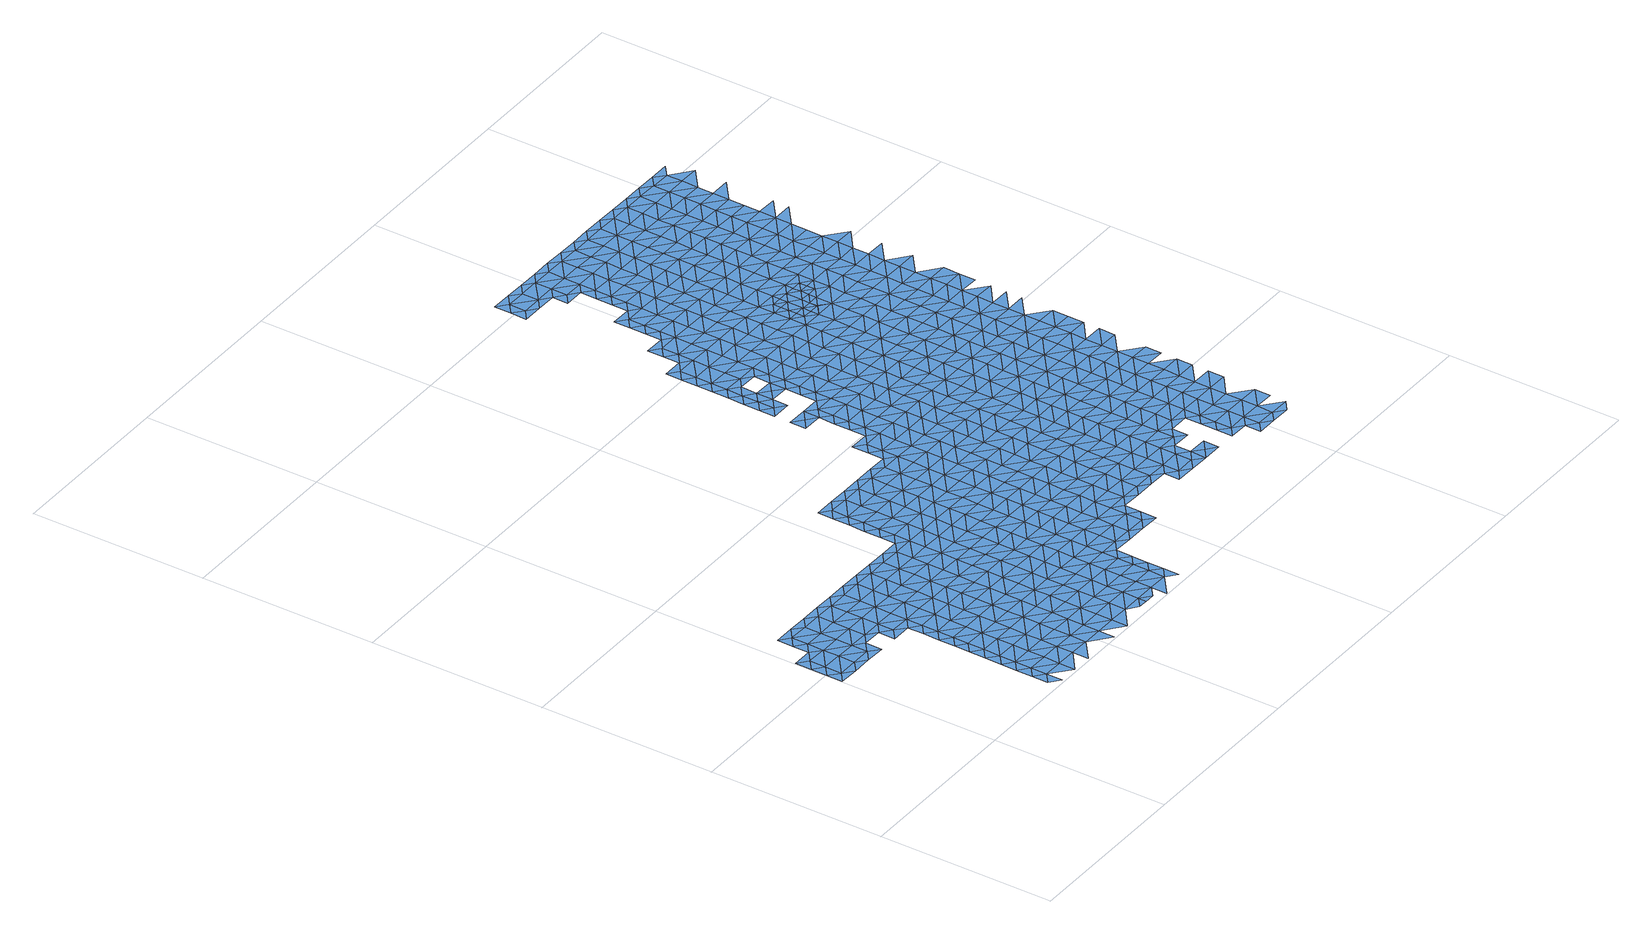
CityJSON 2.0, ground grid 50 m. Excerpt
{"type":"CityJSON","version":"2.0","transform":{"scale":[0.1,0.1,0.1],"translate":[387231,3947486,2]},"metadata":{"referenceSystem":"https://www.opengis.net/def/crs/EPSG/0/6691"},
"CityObjects":{
"waterbody1":{"type":"WaterBody","attributes":{"name":"11","class":"1140","function":"1","WaterBodyRiverFloodingRiskAttribute.description":"6","WaterBodyRiverFloodingRiskAttribute.rank":"1","WaterBodyRiverFloodingRiskAttribute.adminType":"1","WaterBodyRiverFloodingRiskAttribute.scale":"L2"},"geometry":[{"type":"MultiSurface","lod":"1","boundaries":[[[0,1,2]],[[3,1,0]],[[2,4,5]],[[2,1,4]],[[5,6,7]],[[6,5,4]],[[3,8,1]],[[4,1,9]],[[4,10,6]],[[7,6,11]],[[9,1,8]],[[3,12,8]],[[4,9,10]],[[11,6,10]],[[12,13,8]],[[14,11,10]],[[15,11,14]],[[9,8,13]],[[9,16,10]],[[17,15,18]],[[15,14,18]],[[9,13,16]],[[18,19,17]],[[13,12,20]],[[14,10,21]],[[21,10,16]],[[14,22,18]],[[21,22,14]],[[23,13,20]],[[16,13,23]],[[24,25,26]],[[22,27,18]],[[25,28,26]],[[24,29,30]],[[19,18,27]],[[31,16,23]],[[16,32,21]],[[24,26,29]],[[32,22,21]],[[33,30,34]],[[30,29,34]],[[26,35,29]],[[32,16,31]],[[36,19,27]],[[33,37,38]],[[32,39,22]],[[22,40,27]],[[33,34,37]],[[31,23,41]],[[29,42,34]],[[37,43,38]],[[26,44,35]],[[45,38,43]],[[40,22,39]],[[43,46,45]],[[45,46,47]],[[29,35,42]],[[48,32,31]],[[42,49,34]],[[34,50,37]],[[36,27,40]],[[41,51,52]],[[53,48,31]],[[54,55,47]],[[31,41,53]],[[44,56,35]],[[37,57,43]],[[53,41,52]],[[47,46,54]],[[50,34,49]],[[52,51,58]],[[39,32,48]],[[35,59,42]],[[60,40,39]],[[55,61,62]],[[43,63,46]],[[36,40,64]],[[55,54,61]],[[57,63,43]],[[65,60,39]],[[37,50,57]],[[65,39,48]],[[62,66,58]],[[67,52,58]],[[66,62,61]],[[49,42,59]],[[54,46,63]],[[53,52,67]],[[35,56,59]],[[68,50,49]],[[66,67,58]],[[59,69,49]],[[63,70,54]],[[64,40,60]],[[67,71,53]],[[53,72,48]],[[61,54,70]],[[72,65,48]],[[50,68,57]],[[73,74,56]],[[61,75,66]],[[68,49,69]],[[75,67,66]],[[56,74,59]],[[72,53,71]],[[76,64,60]],[[77,61,70]],[[65,78,60]],[[68,79,57]],[[63,57,79]],[[75,61,77]],[[80,71,67]],[[78,65,72]],[[63,81,70]],[[82,76,60]],[[75,83,67]],[[78,82,60]],[[69,59,84]],[[85,81,63]],[[80,72,71]],[[85,63,79]],[[59,74,84]],[[84,86,69]],[[77,70,81]],[[80,67,83]],[[68,69,87]],[[68,88,79]],[[77,89,75]],[[72,90,78]],[[87,69,86]],[[87,88,68]],[[88,85,79]],[[91,89,77]],[[74,92,84]],[[93,90,72]],[[94,76,82]],[[91,77,81]],[[95,82,78]],[[72,80,93]],[[89,96,75]],[[90,95,78]],[[74,97,92]],[[85,98,81]],[[83,75,96]],[[99,100,84]],[[100,87,86]],[[80,83,96]],[[99,84,92]],[[80,101,93]],[[86,84,100]],[[85,88,102]],[[94,82,95]],[[91,81,98]],[[85,102,98]],[[101,80,96]],[[91,103,89]],[[101,104,93]],[[88,87,105]],[[92,106,99]],[[104,107,93]],[[105,87,100]],[[108,95,90]],[[105,109,88]],[[88,110,102]],[[91,98,111]],[[89,112,96]],[[90,93,107]],[[94,95,113]],[[109,110,88]],[[103,112,89]],[[91,111,103]],[[92,114,106]],[[115,116,99]],[[98,102,110]],[[108,90,107]],[[117,111,98]],[[99,106,115]],[[101,118,104]],[[100,99,116]],[[113,95,108]],[[101,96,118]],[[105,100,116]],[[118,96,112]],[[119,98,110]],[[111,117,103]],[[114,120,106]],[[116,121,105]],[[105,122,109]],[[118,123,104]],[[121,122,105]],[[117,98,119]],[[123,124,104]],[[103,125,112]],[[106,126,115]],[[107,124,108]],[[117,125,103]],[[107,104,124]],[[113,108,127]],[[120,126,106]],[[128,118,112]],[[115,126,116]],[[110,129,119]],[[110,109,129]],[[130,127,108]],[[125,128,112]],[[124,130,108]],[[129,109,122]],[[131,117,119]],[[118,132,123]],[[132,124,123]],[[121,133,122]],[[134,118,128]],[[116,126,135]],[[121,116,133]],[[119,129,136]],[[117,137,125]],[[130,138,127]],[[133,116,135]],[[139,140,120]],[[131,119,136]],[[132,118,134]],[[122,141,129]],[[125,137,128]],[[120,142,126]],[[133,141,122]],[[132,143,124]],[[142,135,126]],[[144,140,139]],[[117,131,137]],[[145,134,128]],[[141,146,129]],[[129,147,136]],[[148,138,130]],[[137,149,128]],[[130,124,148]],[[146,147,129]],[[120,140,142]],[[148,124,143]],[[135,150,133]],[[134,151,132]],[[144,152,140]],[[131,136,147]],[[145,128,149]],[[145,151,134]],[[135,142,153]],[[147,154,131]],[[131,155,137]],[[150,135,153]],[[141,133,150]],[[152,156,140]],[[157,146,141]],[[143,132,151]],[[140,156,142]],[[143,158,148]],[[138,148,159]],[[160,153,142]],[[149,137,155]],[[157,141,150]],[[131,154,155]],[[161,143,151]],[[157,162,146]],[[146,163,147]],[[145,149,164]],[[165,150,153]],[[145,166,151]],[[142,156,160]],[[143,161,158]],[[159,148,158]],[[149,155,164]],[[164,166,145]],[[163,146,162]],[[154,167,155]],[[168,169,156]],[[153,160,170]],[[158,171,159]],[[150,172,157]],[[154,147,167]],[[159,171,173]],[[165,153,170]],[[165,172,150]],[[167,147,163]],[[174,164,155]],[[156,169,160]],[[175,151,166]],[[173,176,177]],[[161,151,178]],[[161,179,158]],[[162,157,172]],[[173,171,176]],[[180,163,162]],[[174,155,167]],[[164,181,166]],[[151,175,178]],[[158,182,171]],[[170,160,183]],[[184,177,185]],[[186,180,162]],[[177,176,185]],[[183,160,169]],[[186,162,172]],[[187,167,163]],[[161,178,179]],[[171,182,176]],[[164,174,181]],[[184,188,189]],[[188,184,185]],[[165,170,190]],[[175,166,191]],[[182,158,179]],[[165,192,172]],[[193,185,176]],[[167,187,174]],[[191,166,181]],[[170,183,190]],[[190,192,165]],[[188,194,189]],[[191,195,175]],[[189,194,196]],[[175,197,178]],[[169,198,183]],[[198,169,199]],[[200,186,172]],[[187,163,180]],[[195,197,175]],[[193,176,182]],[[201,190,183]],[[174,202,181]],[[197,203,178]],[[200,172,192]],[[183,198,201]],[[188,185,204]],[[205,191,181]],[[206,182,179]],[[204,185,193]],[[186,207,180]],[[174,187,208]],[[179,178,203]],[[204,209,188]],[[188,210,194]],[[196,194,211]],[[212,207,186]],[[213,190,201]],[[192,190,213]],[[212,186,200]],[[174,208,202]],[[191,205,195]],[[182,206,193]],[[210,211,194]],[[192,214,200]],[[187,180,207]],[[214,192,213]],[[205,181,202]],[[206,179,203]],[[210,188,209]],[[187,215,208]],[[205,216,195]],[[206,217,193]],[[193,218,204]],[[219,212,200]],[[214,219,200]],[[216,220,195]],[[221,203,197]],[[187,207,215]],[[208,222,202]],[[197,195,220]],[[218,193,217]],[[223,207,212]],[[209,204,218]],[[224,206,203]],[[219,225,212]],[[208,215,226]],[[209,227,210]],[[228,219,214]],[[211,210,229]],[[222,208,226]],[[205,202,222]],[[230,227,209]],[[205,231,216]],[[197,220,221]],[[230,209,218]],[[222,231,205]],[[206,232,217]],[[223,212,225]],[[215,207,223]],[[233,220,216]],[[224,203,221]],[[210,227,229]],[[215,234,226]],[[217,235,218]],[[233,216,231]],[[220,236,221]],[[237,219,228]],[[206,224,232]],[[215,223,238]],[[226,239,222]],[[233,236,220]],[[227,240,229]],[[241,223,225]],[[234,215,238]],[[234,239,226]],[[235,217,232]],[[230,218,235]],[[242,231,222]],[[225,219,241]],[[236,243,221]],[[230,244,227]],[[241,219,237]],[[224,221,243]],[[245,244,230]],[[231,246,233]],[[224,247,232]],[[230,235,245]],[[237,228,248]],[[238,223,249]],[[242,222,239]],[[249,223,241]],[[238,250,234]],[[233,251,236]],[[240,227,244]],[[224,243,252]],[[246,231,242]],[[246,251,233]],[[235,232,247]],[[253,238,249]],[[234,250,239]],[[224,252,247]],[[237,254,241]],[[247,255,235]],[[235,256,245]],[[244,257,240]],[[258,254,237]],[[237,248,258]],[[243,236,251]],[[241,254,249]],[[238,253,250]],[[245,256,244]],[[250,259,239]],[[242,239,259]],[[252,243,260]],[[256,235,255]],[[260,243,251]],[[248,261,258]],[[254,262,249]],[[249,263,253]],[[242,264,246]],[[252,265,247]],[[256,266,244]],[[267,264,242]],[[244,266,257]],[[267,242,259]],[[253,268,250]],[[269,254,258]],[[252,260,270]],[[261,269,258]],[[263,249,262]],[[251,246,264]],[[265,252,270]],[[265,271,247]],[[271,256,255]],[[272,260,251]],[[273,262,254]],[[255,247,271]],[[268,253,263]],[[259,250,268]],[[274,272,251]],[[254,269,273]],[[274,251,264]],[[275,270,260]],[[268,276,259]],[[257,266,277]],[[273,278,262]],[[270,275,265]],[[279,256,271]],[[267,259,280]],[[267,281,264]],[[282,277,266]],[[266,256,282]],[[263,262,278]],[[280,259,276]],[[280,281,267]],[[281,274,264]],[[275,260,272]],[[256,279,282]],[[263,283,268]],[[265,284,271]],[[285,278,273]],[[283,276,268]],[[286,284,265]],[[274,287,272]],[[288,279,271]],[[263,278,289]],[[281,287,274]],[[265,275,286]],[[283,263,289]],[[290,277,291]],[[292,280,276]],[[277,282,291]],[[279,288,282]],[[283,292,276]],[[287,293,272]],[[272,294,275]],[[295,290,296]],[[285,297,278]],[[290,291,296]],[[288,271,284]],[[298,291,282]],[[275,294,286]],[[280,299,281]],[[288,298,282]],[[299,287,281]],[[294,272,293]],[[300,280,292]],[[289,278,301]],[[289,302,283]],[[294,303,286]],[[295,296,304]],[[301,278,297]],[[299,280,300]],[[283,302,292]],[[299,305,287]],[[284,286,306]],[[291,298,307]],[[296,291,308]],[[297,285,309]],[[293,287,305]],[[306,286,303]],[[289,301,302]],[[310,300,292]],[[288,311,298]],[[302,312,292]],[[291,307,308]],[[305,313,293]],[[304,296,308]],[[288,284,311]],[[314,315,316]],[[311,284,306]],[[294,317,303]],[[300,318,299]],[[294,293,317]],[[304,319,320]],[[311,321,298]],[[298,322,307]],[[315,323,316]],[[319,304,308]],[[301,297,324]],[[310,292,312]],[[316,325,314]],[[310,318,300]],[[297,309,324]],[[317,293,313]],[[326,306,303]],[[324,327,301]],[[301,328,302]],[[319,329,320]],[[320,329,330]],[[331,332,333]],[[305,299,318]],[[323,325,316]],[[322,298,321]],[[334,332,331]],[[326,303,317]],[[306,335,311]],[[330,336,323]],[[308,307,337]],[[324,309,338]],[[333,339,340]],[[328,301,327]],[[312,302,328]],[[341,342,305]],[[330,329,336]],[[319,308,337]],[[341,305,318]],[[333,332,339]],[[311,335,321]],[[307,322,337]],[[313,305,342]],[[306,326,343]],[[323,344,325]],[[337,345,319]],[[319,346,329]],[[310,312,347]],[[335,306,343]],[[348,340,349]],[[347,312,328]],[[323,336,344]],[[332,350,339]],[[340,339,349]],[[317,351,326]],[[347,352,310]],[[310,353,318]],[[350,332,334]],[[317,313,351]],[[338,354,355]],[[321,356,322]],[[329,357,336]],[[348,358,359]],[[327,324,360]],[[324,338,360]],[[344,361,325]],[[351,313,342]],[[350,362,339]],[[363,356,321]],[[346,357,329]],[[354,364,355]],[[348,349,358]],[[327,365,328]],[[363,321,335]],[[360,338,355]],[[319,345,346]],[[326,366,343]],[[349,339,362]],[[322,367,337]],[[353,310,352]],[[341,318,353]],[[368,359,358]],[[328,365,347]],[[362,369,349]],[[356,367,322]],[[370,359,368]],[[341,371,342]],[[344,336,357]],[[349,369,358]],[[327,360,372]],[[373,335,343]],[[374,362,350]],[[326,351,375]],[[376,361,344]],[[368,377,370]],[[365,327,372]],[[370,377,378]],[[345,337,367]],[[371,341,353]],[[326,375,366]],[[335,373,363]],[[345,379,346]],[[342,380,351]],[[369,381,358]],[[358,381,368]],[[344,357,376]],[[350,382,374]],[[378,383,384]],[[355,364,385]],[[352,347,386]],[[387,372,360]],[[373,343,366]],[[386,347,365]],[[388,342,371]],[[360,355,389]],[[351,380,375]],[[378,377,383]],[[390,362,374]],[[391,356,363]],[[392,393,361]],[[379,345,367]],[[376,392,361]],[[373,394,363]],[[395,385,364]],[[379,396,346]],[[389,355,385]],[[353,352,397]],[[398,371,353]],[[368,399,377]],[[380,342,388]],[[382,390,374]],[[383,400,384]],[[394,391,363]],[[397,352,386]],[[396,401,346]],[[402,381,369]],[[372,403,365]],[[397,398,353]],[[404,399,368]],[[357,401,376]],[[392,405,393]],[[393,405,382]],[[406,383,377]],[[357,346,401]],[[387,360,389]],[[368,381,404]],[[407,388,371]],[[391,408,356]],[[365,409,386]],[[410,389,385]],[[398,407,371]],[[375,380,411]],[[376,412,392]],[[366,375,413]],[[367,356,408]],[[372,387,403]],[[390,382,414]],[[385,395,410]],[[379,367,408]],[[382,405,414]],[[375,411,413]],[[373,415,394]],[[406,377,399]],[[407,416,388]],[[417,402,390]],[[383,406,400]],[[388,418,380]],[[412,376,401]],[[402,419,381]],[[420,405,392]],[[373,366,415]],[[414,417,390]],[[381,419,404]],[[379,421,396]],[[409,365,403]],[[422,410,395]],[[423,389,410]],[[387,389,423]],[[415,366,413]],[[380,418,411]],[[424,420,392]],[[420,414,405]],[[397,386,425]],[[394,426,391]],[[397,427,398]],[[424,392,412]],[[415,426,394]],[[428,422,395]],[[417,419,402]],[[379,408,429]],[[404,430,399]],[[396,431,401]],[[425,386,409]],[[400,432,433]],[[425,427,397]],[[423,434,387]],[[418,388,416]],[[387,434,403]],[[421,431,396]],[[411,435,413]],[[400,406,432]],[[436,408,391]],[[379,429,421]],[[426,437,391]],[[438,410,422]],[[439,409,403]],[[414,440,417]],[[427,441,398]],[[404,419,430]],[[430,442,399]],[[399,443,406]],[[444,433,432]],[[412,401,431]],[[445,433,444]],[[413,446,415]],[[434,439,403]],[[407,398,441]],[[428,438,422]],[[411,418,435]],[[412,447,424]],[[406,443,432]],[[414,420,448]],[[417,449,419]],[[429,408,436]],[[415,450,426]],[[440,414,448]],[[391,437,436]],[[416,407,451]],[[429,452,421]],[[443,399,442]],[[416,453,418]],[[447,412,431]],[[413,435,446]],[[454,445,444]],[[455,420,424]],[[419,449,430]],[[434,423,456]],[[436,452,429]],[[447,457,424]],[[425,409,458]],[[451,407,441]],[[432,459,444]],[[458,409,439]],[[460,437,426]],[[425,461,427]],[[457,455,424]],[[450,415,446]],[[458,461,425]],[[418,462,435]],[[463,459,432]],[[456,464,434]],[[450,460,426]],[[417,440,449]],[[434,464,439]],[[463,432,443]],[[421,465,431]],[[453,416,451]],[[448,420,455]],[[466,436,437]],[[467,468,430]],[[435,469,446]],[[460,470,437]],[[421,452,471]],[[472,443,442]],[[448,473,440]],[[454,444,459]],[[441,427,474]],[[430,449,467]],[[442,430,468]],[[464,475,439]],[[470,466,437]],[[474,427,461]],[[441,476,451]],[[418,453,462]],[[447,431,465]],[[477,478,479]],[[472,463,443]],[[421,471,465]],[[480,448,455]],[[481,482,454]],[[447,483,457]],[[440,484,449]],[[450,446,469]],[[477,485,486]],[[452,436,466]],[[481,454,459]],[[487,453,451]],[[435,462,469]],[[458,439,488]],[[473,448,480]],[[485,477,479]],[[441,474,476]],[[452,489,471]],[[472,442,468]],[[490,459,463]],[[450,491,460]],[[479,478,492]],[[449,484,467]],[[466,489,452]],[[493,494,482]],[[495,475,464]],[[447,465,496]],[[457,497,455]],[[488,439,475]],[[498,491,450]],[[453,487,462]],[[483,447,496]],[[483,497,457]],[[497,480,455]],[[461,458,499]],[[461,500,474]],[[482,481,493]],[[451,476,501]],[[502,503,504]],[[450,469,498]],[[460,505,470]],[[506,504,503]],[[440,473,484]],[[471,507,465]],[[490,463,472]],[[508,486,485]],[[493,509,494]],[[499,458,488]],[[510,511,502]],[[487,451,501]],[[494,509,512]],[[479,513,485]],[[504,510,502]],[[490,514,459]],[[491,505,460]],[[515,507,471]],[[516,469,462]],[[474,517,476]],[[468,467,518]],[[519,496,465]],[[471,489,515]],[[520,472,468]],[[481,521,493]],[[497,522,480]],[[479,492,513]],[[480,523,473]],[[500,517,474]],[[467,484,518]],[[518,524,468]],[[525,516,462]],[[481,459,521]],[[510,526,511]],[[466,470,505]],[[461,499,500]],[[527,508,485]],[[511,526,495]],[[462,487,525]],[[496,519,483]],[[521,459,514]],[[466,528,489]],[[472,520,490]],[[493,529,509]],[[473,530,484]],[[501,476,517]],[[475,495,531]],[[527,485,513]],[[492,532,513]],[[519,465,507]],[[533,504,506]],[[512,509,534]],[[504,535,510]],[[498,536,491]],[[488,475,537]],[[523,480,522]],[[538,466,505]],[[523,530,473]],[[520,468,524]],[[506,539,540]],[[498,469,536]],[[489,541,515]],[[495,526,531]],[[519,542,483]],[[483,543,497]],[[529,493,521]],[[537,475,531]],[[499,488,537]],[[487,501,544]],[[520,545,490]],[[536,469,516]],[[528,466,538]],[[499,546,500]],[[539,547,540]],[[542,543,483]],[[543,522,497]],[[533,506,540]],[[537,546,499]],[[518,484,530]],[[515,541,507]],[[501,517,544]],[[487,548,525]],[[491,549,505]],[[509,550,534]],[[551,508,527]],[[526,510,535]],[[518,552,524]],[[553,548,487]],[[504,533,535]],[[514,490,554]],[[514,555,521]],[[556,557,532]],[[558,549,491]],[[509,529,550]],[[553,487,544]],[[513,559,527]],[[535,560,526]],[[526,561,531]],[[546,562,500]],[[489,528,541]],[[554,490,545]],[[525,563,516]],[[491,536,558]],[[541,564,507]],[[560,561,526]],[[521,555,529]],[[543,565,522]],[[513,532,566]],[[547,567,540]],[[517,500,562]],[[518,530,568]],[[569,544,517]],[[556,570,557]],[[519,507,564]],[[566,532,557]],[[531,571,537]],[[572,534,573]],[[552,518,568]],[[534,550,573]],[[555,514,554]],[[538,505,574]],[[533,540,567]],[[520,575,545]],[[519,576,542]],[[577,578,572]],[[523,522,579]],[[523,580,530]],[[520,524,575]],[[513,566,559]],[[563,525,548]],[[536,516,563]],[[574,505,549]],[[551,527,559]],[[528,538,574]],[[581,517,562]],[[582,576,519]],[[567,583,533]],[[533,584,535]],[[576,543,542]],[[579,522,565]],[[528,585,541]],[[575,524,552]],[[572,573,577]],[[536,586,558]],[[587,567,547]],[[530,580,568]],[[574,585,528]],[[519,564,582]],[[571,531,561]],[[577,588,578]],[[553,544,569]],[[575,589,545]],[[529,555,590]],[[578,588,570]],[[550,529,591]],[[517,581,569]],[[592,536,563]],[[580,523,579]],[[546,537,593]],[[559,594,551]],[[546,595,562]],[[553,596,548]],[[554,545,589]],[[558,597,549]],[[541,598,564]],[[566,557,599]],[[584,533,583]],[[560,535,584]],[[576,600,543]],[[557,570,599]],[[529,590,591]],[[593,537,571]],[[593,595,546]],[[566,601,559]],[[589,602,554]],[[554,603,555]],[[586,597,558]],[[597,574,549]],[[573,550,604]],[[605,553,569]],[[599,601,566]],[[548,596,563]],[[565,543,600]],[[536,592,586]],[[560,606,561]],[[552,568,607]],[[562,608,581]],[[570,588,599]],[[577,573,604]],[[541,585,609]],[[555,603,590]],[[606,571,561]],[[550,591,604]],[[568,580,607]],[[595,608,562]],[[604,610,577]],[[577,611,588]],[[582,564,598]],[[553,605,596]],[[612,592,563]],[[560,584,613]],[[579,565,614]],[[575,552,615]],[[541,609,598]],[[581,616,569]],[[582,617,576]],[[603,554,602]],[[614,565,600]],[[579,618,580]],[[597,619,574]],[[574,620,585]],[[615,552,607]],[[583,567,621]],[[606,560,613]],[[567,587,621]],[[622,593,571]],[[608,616,581]],[[623,584,583]],[[594,559,624]],[[588,625,599]],[[580,626,607]],[[559,601,624]],[[627,563,596]],[[592,612,586]],[[606,622,571]],[[589,575,628]],[[569,629,605]],[[630,602,589]],[[618,579,614]],[[591,590,631]],[[585,632,609]],[[628,575,615]],[[582,598,617]],[[633,623,583]],[[576,634,600]],[[577,610,611]],[[626,635,607]],[[612,563,627]],[[590,603,631]],[[591,636,604]],[[620,574,619]],[[632,598,609]],[[635,637,607]],[[638,634,576]],[[580,639,626]],[[624,640,594]],[[605,641,596]],[[642,614,600]],[[612,643,586]],[[586,644,597]],[[615,607,637]],[[625,588,611]],[[601,599,625]],[[630,589,628]],[[576,617,638]],[[613,584,623]],[[580,618,639]],[[595,593,645]],[[646,608,595]],[[629,569,616]],[[630,647,602]],[[643,644,586]],[[591,631,648]],[[645,593,622]],[[649,617,598]],[[601,650,624]],[[651,652,615]],[[634,642,600]],[[613,653,606]],[[645,646,595]],[[585,620,632]],[[596,654,627]],[[615,637,651]],[[636,591,648]],[[610,604,636]],[[628,615,652]],[[632,649,598]],[[603,655,631]],[[656,626,639]],[[610,657,611]],[[603,602,655]],[[619,597,644]],[[636,657,610]],[[601,625,658]],[[605,629,641]],[[618,614,642]],[[606,659,622]],[[646,660,608]],[[608,661,616]],[[655,602,647]],[[650,601,658]],[[617,662,638]],[[624,650,640]],[[653,659,606]],[[642,663,618]],[[618,664,639]],[[628,665,630]],[[654,596,641]],[[612,627,654]],[[666,645,622]],[[611,667,625]],[[662,634,638]],[[668,619,644]],[[620,669,632]],[[670,665,628]],[[671,617,649]],[[656,639,672]],[[628,652,670]],[[612,673,643]],[[620,619,669]],[[674,631,655]],[[675,611,657]],[[661,608,660]],[[652,676,670]],[[672,639,677]],[[678,673,612]],[[648,631,679]],[[669,619,668]],[[629,680,641]],[[670,676,681]],[[645,682,646]],[[665,683,630]],[[629,616,680]],[[617,671,662]],[[612,654,678]],[[643,684,644]],[[618,663,664]],[[667,611,675]],[[632,685,649]],[[658,625,667]],[[677,639,664]],[[686,655,647]],[[687,640,650]],[[634,688,642]],[[631,674,679]],[[666,682,645]],[[680,616,661]],[[647,630,683]],[[658,689,650]],[[690,654,641]],[[636,648,691]],[[684,668,644]],[[692,685,632]],[[667,689,658]],[[693,688,634]],[[694,677,664]],[[681,695,670]],[[691,648,679]],[[632,669,692]],[[655,686,674]],[[634,662,693]],[[696,697,698]],[[660,646,682]],[[699,661,660]],[[698,694,700]],[[684,643,673]],[[657,636,701]],[[657,702,675]],[[690,641,680]],[[694,664,700]],[[703,678,654]],[[663,642,688]],[[671,704,662]],[[686,647,683]],[[690,705,654]],[[663,706,664]],[[701,636,691]],[[668,707,669]],[[670,708,665]],[[671,649,704]],[[696,698,700]],[[709,650,689]],[[674,710,679]],[[687,650,709]],[[675,711,667]],[[704,649,685]],[[712,693,662]],[[678,703,673]],[[699,713,661]],[[714,683,665]],[[670,695,708]],[[668,684,715]],[[702,657,701]],[[702,711,675]],[[669,716,692]],[[704,712,662]],[[663,688,706]],[[708,714,665]],[[680,661,713]],[[674,686,717]],[[703,654,705]],[[718,684,673]],[[707,668,715]],[[695,719,708]],[[692,716,685]],[[680,720,690]],[[696,700,721]],[[722,664,706]],[[689,667,711]],[[723,721,700]],[[724,687,709]],[[712,725,693]],[[674,717,710]],[[700,664,723]],[[689,726,709]],[[683,727,686]],[[691,679,728]],[[725,729,693]],[[669,707,716]],[[719,730,708]],[[690,731,705]],[[673,703,718]],[[728,679,710]],[[701,691,728]],[[718,732,684]],[[664,722,723]],[[684,733,715]],[[734,683,714]],[[688,693,729]],[[701,735,702]],[[720,731,690]],[[686,736,717]],[[732,733,684]],[[737,724,709]],[[689,711,726]],[[704,685,738]],[[739,703,705]],[[706,688,729]],[[738,685,716]],[[704,740,712]],[[727,683,734]],[[706,741,722]],[[723,742,721]],[[708,743,714]],[[735,701,728]],[[743,708,730]],[[737,709,726]],[[744,721,742]],[[707,715,733]],[[735,745,702]],[[730,744,742]],[[703,739,718]],[[707,746,716]],[[712,747,725]],[[710,717,736]],[[741,706,729]],[[733,746,707]],[[745,748,702]],[[704,738,740]],[[740,747,712]],[[686,727,736]],[[710,749,728]],[[722,750,723]],[[751,726,711]],[[714,752,734]],[[743,730,742]],[[711,702,748]],[[737,753,724]],[[754,752,714]],[[739,755,718]],[[718,756,732]],[[716,757,738]],[[722,741,758]],[[714,743,754]],[[726,751,737]],[[710,736,749]],[[755,756,718]],[[749,759,728]],[[729,725,760]],[[750,761,723]],[[727,734,752]],[[760,725,747]],[[735,728,759]],[[722,758,750]],[[751,711,748]],[[716,746,762]],[[763,743,742]],[[760,764,729]],[[729,765,741]],[[735,766,745]],[[742,723,761]],[[727,767,736]],[[759,766,735]],[[733,732,756]],[[757,716,762]],[[751,768,737]],[[769,746,733]],[[741,765,758]],[[770,748,745]],[[743,763,754]],[[740,738,771]],[[740,772,747]],[[727,752,773]],[[753,737,768]],[[771,738,757]],[[765,729,764]],[[763,742,761]],[[767,727,773]],[[774,760,747]],[[746,775,762]],[[765,776,758]],[[770,745,766]],[[763,777,754]],[[749,736,778]],[[770,779,748]],[[772,774,747]],[[774,764,760]],[[750,758,776]],[[752,754,777]],[[740,771,772]],[[778,780,749]],[[750,781,761]],[[751,748,779]],[[762,782,757]],[[736,767,778]],[[783,766,759]],[[777,784,752]],[[759,749,780]],[[779,785,751]],[[751,786,768]],[[753,768,787]],[[773,752,784]],[[774,788,764]],[[750,776,781]],[[781,789,761]],[[773,790,767]],[[766,791,770]],[[771,757,782]],[[763,761,789]],[[783,759,780]],[[791,779,770]],[[763,792,777]],[[771,793,772]],[[767,790,778]],[[765,764,794]],[[765,795,776]],[[789,792,763]],[[751,785,786]],[[773,784,796]],[[787,768,786]],[[797,793,771]],[[793,774,772]],[[794,764,788]],[[798,781,776]],[[773,796,790]],[[766,783,791]],[[799,785,779]],[[791,800,779]],[[795,765,794]],[[801,802,777]],[[780,778,803]],[[801,777,792]],[[793,804,774]],[[784,777,802]],[[784,805,796]],[[778,790,803]],[[803,806,780]],[[785,807,786]],[[788,774,804]],[[787,786,808]],[[798,809,781]],[[810,794,788]],[[783,780,806]],[[776,795,798]],[[799,779,800]],[[811,792,789]],[[799,807,785]],[[796,805,790]],[[783,812,791]],[[789,781,809]],[[807,808,786]],[[805,784,802]],[[794,810,795]],[[812,783,806]],[[805,813,790]],[[812,814,791]],[[811,789,809]],[[815,802,801]],[[800,791,814]],[[795,816,798]],[[801,792,815]],[[803,790,817]],[[803,818,806]],[[800,819,799]],[[815,792,811]],[[817,818,803]],[[820,808,807]],[[790,813,817]],[[821,800,814]],[[799,819,807]],[[815,822,802]],[[802,823,805]],[[819,800,821]],[[824,811,809]],[[805,825,813]],[[826,820,807]],[[812,806,827]],[[812,828,814]],[[819,826,807]],[[823,802,822]],[[827,806,818]],[[827,828,812]],[[811,824,815]],[[813,825,817]],[[814,829,821]],[[828,829,814]],[[805,823,825]],[[821,830,819]],[[818,817,831]],[[832,827,818]],[[833,820,826]],[[819,830,826]],[[817,825,831]],[[831,832,818]],[[830,821,829]],[[823,834,825]],[[830,835,826]],[[828,827,836]],[[837,829,828]],[[836,827,832]],[[825,838,831]],[[833,826,835]],[[837,828,836]],[[837,839,829]],[[830,829,839]],[[840,833,835]],[[830,841,835]],[[839,841,830]],[[842,840,835]],[[836,843,837]],[[835,841,842]],[[839,844,841]],[[845,840,842]],[[841,844,842]]]}]},
"waterbody2":{"type":"WaterBody","attributes":{"name":"11","class":"1140","function":"1","WaterBodyRiverFloodingRiskAttribute.description":"6","WaterBodyRiverFloodingRiskAttribute.rank":"2","WaterBodyRiverFloodingRiskAttribute.adminType":"1","WaterBodyRiverFloodingRiskAttribute.scale":"L2"},"geometry":[{"type":"MultiSurface","lod":"1","boundaries":[[[697,846,847]],[[681,846,695]],[[730,719,848]],[[719,695,848]],[[656,672,847]],[[672,677,694]],[[656,847,626]],[[637,847,846]],[[698,697,847]],[[697,848,695]],[[696,848,697]],[[676,651,846]],[[848,721,744]],[[635,626,847]],[[744,730,848]],[[696,721,848]],[[637,635,847]],[[652,651,676]],[[695,846,697]],[[672,694,698]],[[847,672,698]],[[681,676,846]],[[651,637,846]]]}]}
},
"vertices":[
[4,451,6],[32,474,6],[5,498,6],[60,450,6],[33,521,6],[5,544,6],[34,567,6],[6,590,6],[89,473,6],[90,520,6],[90,566,6],[62,589,6],[117,450,6],[146,473,6],[91,612,6],[62,636,6],[146,519,6],[63,682,6],[91,659,6],[120,681,6],[173,449,6],[147,565,6],[147,611,6],[174,496,6],[282,78,6],[281,32,6],[309,55,6],[148,658,6],[309,8,6],[310,101,6],[282,125,6],[202,518,6],[203,564,6],[283,170,6],[311,147,6],[366,54,6],[176,681,6],[311,193,6],[283,217,6],[203,611,6],[204,657,6],[230,495,6],[367,100,6],[312,240,6],[365,8,6],[284,263,6],[312,286,6],[285,309,6],[259,564,6],[367,146,6],[368,192,6],[229,448,6],[258,471,6],[259,518,6],[313,332,6],[285,355,6],[423,53,6],[368,239,6],[286,448,6],[423,100,6],[261,656,6],[314,378,6],[286,402,6],[369,285,6],[232,680,6],[260,610,6],[314,424,6],[315,470,6],[424,192,6],[424,146,6],[370,331,6],[315,517,6],[316,563,6],[422,7,6],[479,52,6],[371,424,6],[289,679,6],[370,378,6],[317,609,6],[425,238,6],[372,516,6],[426,330,6],[317,656,6],[371,470,6],[480,99,6],[426,284,6],[480,145,6],[481,191,6],[482,238,6],[427,423,6],[373,608,6],[427,377,6],[536,52,6],[373,562,6],[345,679,6],[374,655,6],[428,469,6],[535,6,6],[483,330,6],[536,98,6],[537,144,6],[429,516,6],[482,284,6],[484,422,6],[429,562,6],[538,190,6],[592,51,6],[430,608,6],[430,654,6],[538,237,6],[539,283,6],[483,376,6],[484,468,6],[403,678,6],[592,5,6],[593,98,6],[594,144,6],[540,376,6],[485,515,6],[539,329,6],[649,50,6],[594,190,6],[595,236,6],[486,561,6],[486,607,6],[540,422,6],[650,97,6],[459,677,6],[541,468,6],[595,282,6],[487,654,6],[596,375,6],[542,560,6],[651,189,6],[542,514,6],[651,143,6],[596,328,6],[597,421,6],[516,676,6],[678,27,6],[706,49,6],[652,235,6],[707,96,6],[543,606,6],[706,26,6],[598,513,6],[652,281,6],[653,327,6],[543,653,6],[598,467,6],[708,188,6],[599,559,6],[734,26,6],[707,142,6],[653,374,6],[654,420,6],[763,49,6],[708,235,6],[600,652,6],[572,676,6],[763,95,6],[599,606,6],[709,281,6],[709,327,6],[655,466,6],[764,187,6],[655,513,6],[710,373,6],[762,3,6],[819,48,6],[764,141,6],[601,698,6],[765,234,6],[572,721,6],[711,419,6],[656,559,6],[601,744,6],[573,768,6],[656,605,6],[657,651,6],[766,326,6],[711,465,6],[658,697,6],[820,95,6],[574,814,6],[602,791,6],[765,280,6],[767,373,6],[602,837,6],[574,860,6],[820,141,6],[712,512,6],[821,187,6],[658,743,6],[603,883,6],[712,558,6],[575,906,6],[713,604,6],[847,71,6],[847,24,6],[821,233,6],[848,118,6],[768,465,6],[714,651,6],[659,790,6],[768,511,6],[714,697,6],[823,325,6],[767,419,6],[659,836,6],[660,882,6],[632,906,6],[822,279,6],[849,163,6],[849,210,6],[823,372,6],[769,557,6],[715,743,6],[715,789,6],[878,233,6],[770,603,6],[770,650,6],[824,464,6],[879,325,6],[771,696,6],[879,279,6],[824,418,6],[717,881,6],[906,209,6],[689,905,6],[716,835,6],[825,511,6],[771,742,6],[826,557,6],[880,417,6],[772,789,6],[826,603,6],[935,232,6],[880,371,6],[881,463,6],[745,904,6],[935,278,6],[882,510,6],[827,649,6],[773,881,6],[772,835,6],[882,556,6],[828,741,6],[962,208,6],[936,324,6],[937,417,6],[883,602,6],[827,695,6],[936,370,6],[992,277,6],[828,788,6],[829,834,6],[802,904,6],[991,231,6],[938,463,6],[883,649,6],[1019,207,6],[992,323,6],[993,370,6],[939,555,6],[884,741,6],[830,880,6],[938,509,6],[994,416,6],[1020,254,6],[884,695,6],[885,787,6],[940,648,6],[1021,300,6],[939,601,6],[940,694,6],[994,462,6],[858,903,6],[1049,322,6],[886,833,6],[995,508,6],[995,554,6],[886,879,6],[1050,415,6],[942,786,6],[1077,299,6],[941,740,6],[996,600,6],[942,832,6],[1049,369,6],[859,949,6],[887,926,6],[1051,461,6],[996,647,6],[997,693,6],[859,995,6],[887,972,6],[1105,322,6],[943,878,6],[1052,554,6],[1051,508,6],[1106,368,6],[1107,414,6],[998,739,6],[916,994,6],[1052,600,6],[998,786,6],[943,925,6],[944,971,6],[1134,298,6],[1108,507,6],[999,832,6],[1107,460,6],[1053,646,6],[862,1180,6],[861,1134,6],[890,1157,6],[1054,692,6],[1108,553,6],[945,1017,6],[917,1041,6],[999,878,6],[1000,924,6],[918,1133,6],[1162,321,6],[919,1179,6],[1054,738,6],[1163,368,6],[1163,414,6],[945,1064,6],[917,1087,6],[862,1227,6],[891,1249,6],[863,1272,6],[919,1226,6],[1055,831,6],[946,1110,6],[1001,970,6],[1190,297,6],[891,1295,6],[863,1319,6],[1109,599,6],[1110,646,6],[1055,785,6],[946,1156,6],[1001,1016,6],[1002,1063,6],[1164,460,6],[864,1365,6],[892,1342,6],[920,1271,6],[1110,692,6],[1164,506,6],[1165,552,6],[1189,252,6],[1218,274,6],[1057,924,6],[1002,1109,6],[893,1388,6],[864,1411,6],[1218,320,6],[975,1179,6],[920,1318,6],[1056,877,6],[1245,251,6],[1219,413,6],[1111,784,6],[1057,970,6],[893,1434,6],[921,1365,6],[865,1457,6],[1166,598,6],[1219,367,6],[1112,830,6],[948,1294,6],[1111,738,6],[1003,1155,6],[894,1480,6],[866,1504,6],[1058,1016,6],[1167,691,6],[949,1387,6],[976,1271,6],[894,1526,6],[866,1549,6],[1274,274,6],[1220,459,6],[1275,366,6],[1166,645,6],[1275,320,6],[976,1317,6],[1113,923,6],[1003,1202,6],[975,1225,6],[1112,876,6],[1302,250,6],[1058,1062,6],[1221,506,6],[1221,552,6],[950,1480,6],[923,1549,6],[1059,1108,6],[977,1364,6],[1276,412,6],[950,1433,6],[1004,1248,6],[951,1526,6],[1222,598,6],[1114,969,6],[1276,458,6],[1303,296,6],[1167,737,6],[1059,1154,6],[1168,784,6],[1005,1294,6],[1168,830,6],[1222,644,6],[1005,1340,6],[1223,690,6],[1006,1386,6],[1061,1247,6],[1115,1062,6],[1331,273,6],[1304,343,6],[1060,1201,6],[1277,505,6],[1169,876,6],[1278,551,6],[1358,250,6],[1114,1015,6],[1006,1432,6],[1115,1108,6],[952,1572,6],[924,1595,6],[1332,365,6],[1223,736,6],[1170,968,6],[1170,922,6],[1359,295,6],[1332,412,6],[1062,1340,6],[1278,597,6],[1007,1479,6],[1008,1525,6],[952,1618,6],[924,1642,6],[1224,783,6],[1116,1154,6],[1061,1293,6],[1062,1386,6],[1225,829,6],[1279,643,6],[1171,1014,6],[1279,690,6],[981,1641,6],[1117,1246,6],[1360,342,6],[1117,1200,6],[1333,458,6],[1009,1618,6],[1225,875,6],[1334,504,6],[1280,736,6],[1008,1571,6],[1360,388,6],[1172,1107,6],[1226,968,6],[1063,1432,6],[1064,1478,6],[1281,782,6],[1226,921,6],[1171,1061,6],[1064,1524,6],[1118,1339,6],[1334,550,6],[1389,411,6],[1335,596,6],[872,2012,6],[871,1965,6],[900,1988,6],[1118,1292,6],[1009,1664,6],[981,1687,6],[1173,1199,6],[1119,1385,6],[901,2035,6],[873,2059,6],[1336,689,6],[1390,457,6],[1227,1014,6],[1065,1570,6],[1282,874,6],[928,1965,6],[1010,1710,6],[982,1733,6],[1417,388,6],[1173,1153,6],[1174,1246,6],[1281,828,6],[1390,503,6],[1391,549,6],[1335,643,6],[1416,295,6],[1416,249,6],[1444,271,6],[1282,921,6],[1472,248,6],[1228,1106,6],[930,2058,6],[1010,1756,6],[1444,317,6],[1417,341,6],[982,1780,6],[957,1988,6],[1065,1617,6],[1228,1060,6],[1337,781,6],[1391,595,6],[1120,1431,6],[1229,1152,6],[1121,1524,6],[1066,1663,6],[1174,1292,6],[1175,1338,6],[1120,1478,6],[1337,735,6],[1445,364,6],[957,2034,6],[1284,1013,6],[1066,1709,6],[1176,1384,6],[1446,410,6],[985,1964,6],[1500,271,6],[1039,1779,6],[1501,317,6],[1338,827,6],[1446,456,6],[1283,967,6],[1471,202,6],[1500,225,6],[1284,1059,6],[1229,1199,6],[1230,1245,6],[1392,642,6],[1121,1570,6],[1447,503,6],[1528,201,6],[1393,734,6],[1339,920,6],[1067,1756,6],[986,2057,6],[1177,1477,6],[1393,688,6],[1122,1616,6],[1122,1662,6],[984,1919,6],[1013,1941,6],[1338,873,6],[1014,2034,6],[1502,363,6],[1502,409,6],[1447,549,6],[1394,781,6],[1285,1105,6],[1230,1291,6],[1013,1987,6],[1556,224,6],[1176,1430,6],[1449,641,6],[1041,1918,6],[1503,455,6],[1040,1825,6],[1068,1802,6],[1340,966,6],[1177,1523,6],[1286,1198,6],[1068,1848,6],[1040,1871,6],[1231,1337,6],[1232,1383,6],[1448,595,6],[1285,1151,6],[1557,270,6],[1558,316,6],[1340,1012,6],[1395,873,6],[1584,200,6],[1069,1894,6],[1178,1569,6],[1123,1708,6],[1124,1755,6],[1394,827,6],[1503,502,6],[1043,2056,6],[1504,548,6],[1450,733,6],[1395,919,6],[1341,1105,6],[1069,1940,6],[1286,1244,6],[1070,1986,6],[1178,1615,6],[1179,1661,6],[1124,1801,6],[1449,687,6],[1559,409,6],[1232,1429,6],[1505,594,6],[1341,1059,6],[1125,1847,6],[1125,1893,6],[1451,826,6],[1558,363,6],[1287,1290,6],[1233,1476,6],[1505,641,6],[1342,1151,6],[1288,1337,6],[1396,965,6],[1397,1011,6],[1613,223,6],[1559,455,6],[1614,315,6],[1071,2033,6],[1126,1939,6],[1260,1406,6],[1450,780,6],[1233,1522,6],[1506,687,6],[1234,1568,6],[1180,1707,6],[1397,1058,6],[1614,269,6],[1343,1243,6],[1260,1429,6],[1181,1800,6],[1261,1452,6],[1342,1197,6],[1288,1383,6],[1099,2056,6],[1506,733,6],[1344,1289,6],[1451,872,6],[1452,919,6],[1560,501,6],[1561,547,6],[1235,1615,6],[1180,1754,6],[1398,1104,6],[1127,2032,6],[1261,1476,6],[1261,1499,6],[1615,408,6],[1507,779,6],[1235,1661,6],[1288,1405,6],[1181,1846,6],[1127,1986,6],[1616,454,6],[1561,593,6],[1562,640,6],[1399,1197,6],[1344,1336,6],[1345,1382,6],[1291,1567,6],[1617,501,6],[1183,1939,6],[1453,965,6],[1453,1011,6],[1290,1521,6],[1398,1150,6],[1316,1405,6],[1508,871,6],[1236,1707,6],[1182,1893,6],[1262,1499,6],[1317,1405,6],[1507,825,6],[1236,1753,6],[1562,686,6],[1290,1499,6],[1617,547,6],[1291,1614,6],[1509,918,6],[1454,1103,6],[1292,1660,6],[1156,2055,6],[1400,1289,6],[1183,1985,6],[1563,732,6],[1237,1799,6],[1454,1057,6],[1400,1243,6],[1317,1406,6],[1318,1498,6],[1346,1451,6],[1318,1452,6],[1317,1428,6],[1618,593,6],[1345,1428,6],[1237,1845,6],[1238,1892,6],[1564,825,6],[1455,1149,6],[1563,779,6],[1401,1335,6],[1510,1010,6],[1347,1521,6],[1184,2031,6],[1293,1753,6],[1239,1938,6],[1456,1196,6],[1618,639,6],[1347,1567,6],[1509,964,6],[1510,1057,6],[1292,1706,6],[1565,871,6],[1346,1498,6],[1619,731,6],[1374,1451,6],[1401,1381,6],[1402,1427,6],[1212,2054,6],[1456,1242,6],[1239,1984,6],[1348,1659,6],[1293,1799,6],[1457,1288,6],[1374,1498,6],[1620,778,6],[1565,917,6],[1566,963,6],[1348,1613,6],[1294,1845,6],[1349,1705,6],[1240,2031,6],[1511,1103,6],[1621,824,6],[1512,1149,6],[1457,1335,6],[1403,1474,6],[1403,1520,6],[1374,1474,6],[1295,1891,6],[1566,1009,6],[1512,1195,6],[1295,1937,6],[1349,1752,6],[1459,1427,6],[1296,1983,6],[1404,1613,6],[1268,2054,6],[1404,1566,6],[1621,870,6],[1622,916,6],[1568,1102,6],[1458,1381,6],[1350,1798,6],[1513,1241,6],[1459,1473,6],[1567,1056,6],[1460,1519,6],[1513,1287,6],[1514,1334,6],[1351,1844,6],[1405,1705,6],[1296,2030,6],[1623,1009,6],[1351,1891,6],[1568,1148,6],[1569,1194,6],[1405,1659,6],[1569,1241,6],[1624,1055,6],[1514,1380,6],[1460,1565,6],[1406,1751,6],[1352,1937,6],[1407,1797,6],[1515,1426,6],[1624,1101,6],[1407,1843,6],[1461,1612,6],[1352,1983,6],[1353,2029,6],[1325,2053,6],[1570,1287,6],[1516,1472,6],[1462,1704,6],[1408,1890,6],[1516,1519,6],[1625,1194,6],[1570,1333,6],[1571,1379,6],[1461,1658,6],[1625,1147,6],[1572,1425,6],[1409,1982,6],[1408,1936,6],[1517,1565,6],[1517,1611,6],[1463,1751,6],[1626,1240,6],[1518,1657,6],[1463,1797,6],[1410,2029,6],[1381,2052,6],[1572,1472,6],[1627,1332,6],[1573,1518,6],[1464,1843,6],[1519,1703,6],[1464,1889,6],[1573,1564,6],[1628,1424,6],[1519,1750,6],[1520,1796,6],[1466,1981,6],[1438,2051,6],[1465,1935,6],[1574,1610,6],[1575,1656,6],[1629,1517,6],[1575,1702,6],[1466,2028,6],[1520,1842,6],[1521,1888,6],[1522,1934,6],[1522,1980,6],[1576,1749,6],[1576,1795,6],[1494,2051,6],[1632,1702,6],[1523,2027,6],[1577,1841,6],[1578,1888,6],[1632,1748,6],[1578,1934,6],[1551,2050,6],[1579,1980,6],[1579,2026,6],[1634,1887,6],[1635,1979,6],[1608,2049,6],
[1289,1475,6],[1289,1429,6],[1346,1475,6]
]}
